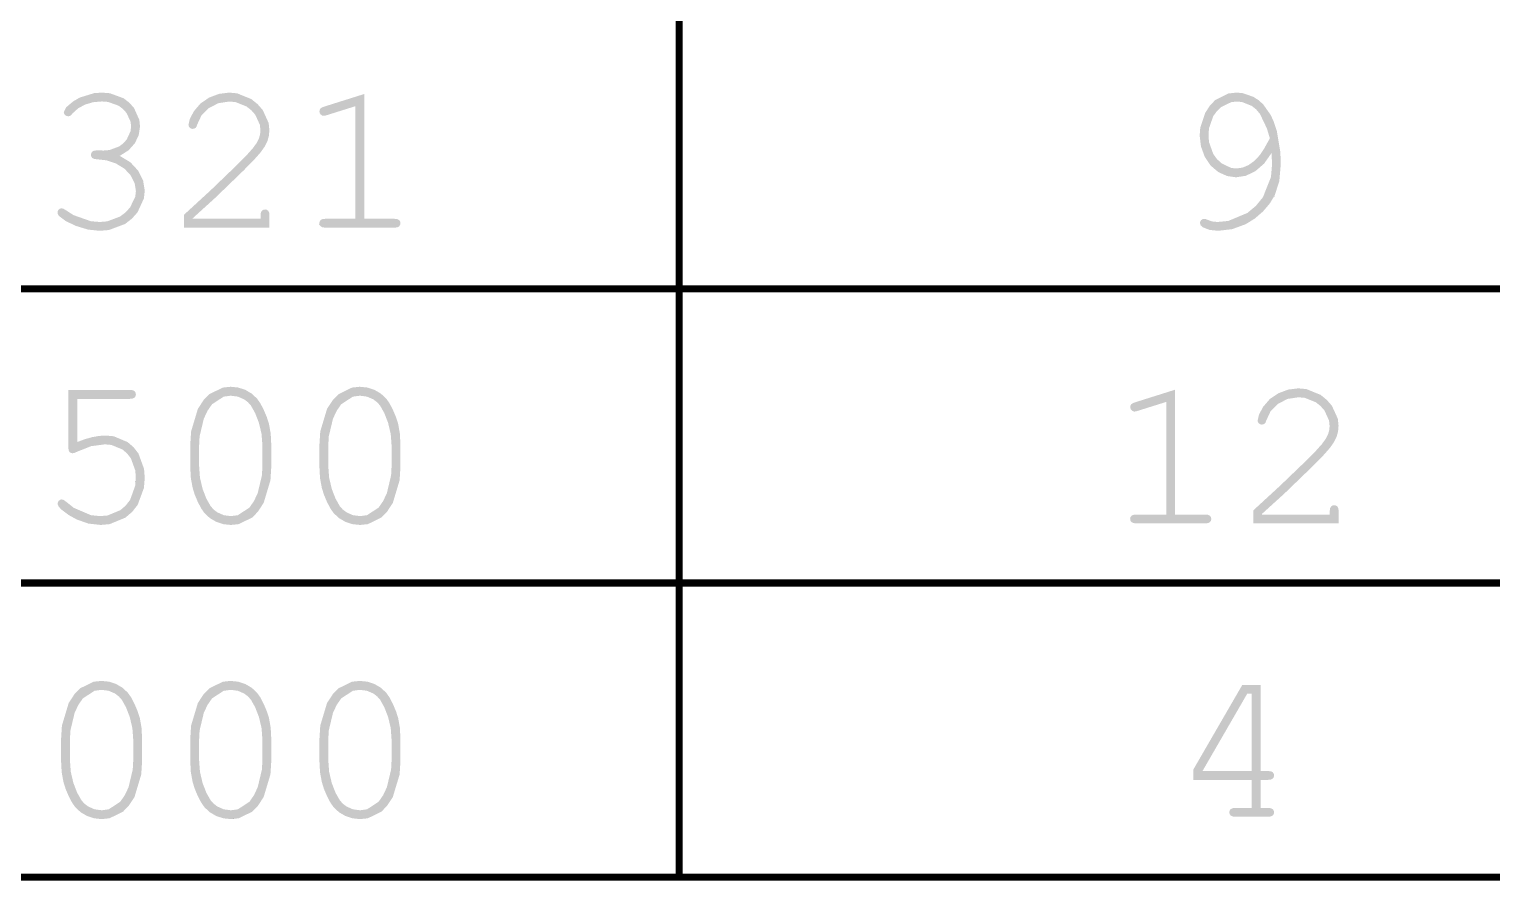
# Model space of a CAD drawing. Extents: x -3 to 268, y -4 to 76.
# Drawn here: x 129.87 to 150.25, y 30.49 to 42.36 of the extents above; entities that cross this region are included whole.
import ezdxf

# ---------------------------------------------------------------- set-up
doc = ezdxf.new("R2010")
doc.units = 0
doc.layers.add('DRILL_SYMBOLS', color=255, linetype='CONTINUOUS')

msp = doc.modelspace()

# ---------------------------------------------------------------- hatches: boundary and pattern name
at = {"layer": 'DRILL_SYMBOLS'}
for points in [[(131.12844, 40.591088), (131.278221, 40.500817), (131.387718, 40.382348), (131.454734, 40.247033), (131.477073, 40.106225), (131.465858, 39.998879), (131.376136, 39.803688), (131.29763, 39.715844), (131.202278, 39.641833), (130.97779, 39.55725), (130.848655, 39.546677), (130.687523, 39.563517), (130.52053, 39.614037), (130.376243, 39.682152), (130.283226, 39.751732), (130.266746, 39.775902), (130.261253, 39.801537), (130.265464, 39.82351), (130.278099, 39.842553), (130.296592, 39.855736), (130.318382, 39.860131), (130.343284, 39.854638), (130.371116, 39.838158), (130.48629, 39.764458), (130.726524, 39.68023), (130.851585, 39.669701), (130.95417, 39.678078), (131.133247, 39.745095), (131.209739, 39.803734), (131.272865, 39.872628), (131.345008, 40.021676), (131.354026, 40.10183), (131.336265, 40.210595), (131.282981, 40.317162), (131.196373, 40.411461), (131.078636, 40.483422), (130.944603, 40.529015), (130.809105, 40.544213), (130.771385, 40.548424), (130.746116, 40.561058), (130.731834, 40.580651), (130.727073, 40.605736), (130.731651, 40.629906), (130.745384, 40.649682), (130.768272, 40.662865), (130.800315, 40.66726), (130.905784, 40.665795), (130.984932, 40.672112), (131.121528, 40.722649), (131.178978, 40.766869), (131.226081, 40.81942), (131.279914, 40.936608), (131.286644, 41.001244), (131.279594, 41.068078), (131.223198, 41.18966), (131.173851, 41.244408), (131.113151, 41.290551), (130.965934, 41.343285), (130.879417, 41.349877), (130.757103, 41.338891), (130.645042, 41.305932), (130.548729, 41.25393), (130.473655, 41.185814), (130.452964, 41.162194), (130.437767, 41.149926), (130.4244, 41.144982), (130.409202, 41.143334), (130.386131, 41.147545), (130.366722, 41.16018), (130.353538, 41.178673), (130.349144, 41.200463), (130.381004, 41.266747), (130.476585, 41.348412), (130.568229, 41.402886), (130.769645, 41.465142), (130.879417, 41.472924), (130.990654, 41.46418), (131.181816, 41.394234), (131.261741, 41.333031), (131.32711, 41.259743), (131.401817, 41.093117), (131.411155, 40.999779), (131.393211, 40.880028), (131.339378, 40.766869), (131.250755, 40.667992)], [(132.146507, 39.713646), (133.091331, 39.713646), (133.091331, 39.761986), (133.095726, 39.799706), (133.108909, 39.824975), (133.129051, 39.839257), (133.154319, 39.844017), (133.178489, 39.839257), (133.198265, 39.824975), (133.211448, 39.799706), (133.215843, 39.761986), (133.215843, 39.5906), (132.02639, 39.5906), (132.02639, 39.77224), (132.396263, 40.112084), (132.755882, 40.457787), (132.895408, 40.598778), (132.982933, 40.696557), (133.034752, 40.768151), (133.067161, 40.83059), (133.08419, 40.888634), (133.089866, 40.947045), (133.081901, 41.023858), (133.01818, 41.16375), (132.962425, 41.22683), (132.895408, 41.280022), (132.7416, 41.340813), (132.654808, 41.348412), (132.50283, 41.325341), (132.369163, 41.256127), (132.266624, 41.152855), (132.20803, 41.027611), (132.198143, 40.998681), (132.186058, 40.982201), (132.167015, 40.971215), (132.145042, 40.967553), (132.122154, 40.971764), (132.103294, 40.984398), (132.09066, 41.002892), (132.086448, 41.024682), (132.105674, 41.107445), (132.163353, 41.215111), (132.254905, 41.322411), (132.375755, 41.404076), (132.512901, 41.455712), (132.653343, 41.472924), (132.764305, 41.462944), (132.962059, 41.38311), (133.048851, 41.313256), (133.121269, 41.230767), (133.204033, 41.049859), (133.214378, 40.951439), (133.20742, 40.869957), (133.186546, 40.795433), (133.149009, 40.721093), (133.092064, 40.64016), (132.998863, 40.534508), (132.852562, 40.38601), (132.459251, 40.006249), (132.146507, 39.722435)], [(134.537132, 41.453881), (134.537132, 39.713646), (134.959007, 39.713646), (134.996727, 39.709435), (135.021995, 39.696801), (135.036277, 39.677208), (135.041038, 39.652123), (135.036277, 39.627953), (135.021995, 39.608178), (134.996727, 39.594994), (134.959007, 39.5906), (133.99221, 39.5906), (133.95449, 39.594994), (133.929222, 39.608178), (133.914939, 39.627953), (133.910179, 39.652123), (133.914939, 39.677208), (133.929222, 39.696801), (133.95449, 39.709435), (133.99221, 39.713646), (134.414085, 39.713646), (134.414085, 41.283959), (134.012718, 41.157982), (133.987449, 41.151391), (133.970237, 41.149193), (133.94918, 41.153771), (133.929954, 41.167504), (133.916221, 41.187462), (133.911644, 41.210717), (133.915306, 41.231957), (133.926292, 41.251732), (133.944236, 41.263817), (133.974632, 41.276635)], [(147.181565, 40.630639), (147.077378, 40.483056), (146.955246, 40.377221), (146.822495, 40.3135), (146.686447, 40.29226), (146.56102, 40.31057), (146.439621, 40.365502), (146.332505, 40.455773), (146.249924, 40.580101), (146.19719, 40.724938), (146.179612, 40.876732), (146.188355, 40.987008), (146.258301, 41.192452), (146.319504, 41.287621), (146.395356, 41.368691), (146.582489, 41.461342), (146.693772, 41.472924), (146.775437, 41.466423), (146.92778, 41.414422), (146.998459, 41.36892), (147.063462, 41.311058), (147.170395, 41.16018), (147.158127, 40.835717), (147.116974, 40.972542), (147.020661, 41.175057), (146.9655, 41.240746), (146.905579, 41.28785), (146.77118, 41.341683), (146.696701, 41.348412), (146.620713, 41.340172), (146.483017, 41.274254), (146.421311, 41.216576), (146.3694, 41.145989), (146.310074, 40.976799), (146.302658, 40.878197), (146.310074, 40.782204), (146.3694, 40.616311), (146.421311, 40.54641), (146.48256, 40.489052), (146.616593, 40.423501), (146.689377, 40.415307), (146.775254, 40.427025), (146.860031, 40.462182), (146.94188, 40.520775), (147.018967, 40.602807), (147.077927, 40.692528), (147.158127, 40.835717), (147.170395, 41.16018), (147.212326, 41.067162), (147.255265, 40.935326), (147.304337, 40.640892), (147.310471, 40.478295), (147.289597, 40.239525), (147.226975, 40.044701), (147.15831, 39.929345), (147.063645, 39.81765), (146.949204, 39.718041), (146.821213, 39.638939), (146.632981, 39.569743), (146.437424, 39.546677), (146.317673, 39.559123), (146.222092, 39.596459), (146.193528, 39.622826), (146.184006, 39.655053), (146.188401, 39.677941), (146.201584, 39.696801), (146.220993, 39.709435), (146.244065, 39.713646), (146.265671, 39.709618), (146.295334, 39.697533), (146.356858, 39.676659), (146.42717, 39.669701), (146.577683, 39.683754), (146.845749, 39.796181), (146.963303, 39.894555), (147.061356, 40.014077), (147.173416, 40.295693), (147.187424, 40.457787), (147.185959, 40.531762)], [(130.536644, 37.204467), (130.536644, 36.602416), (130.642845, 36.64215), (130.744651, 36.670531), (130.841697, 36.68756), (130.933616, 36.693236), (131.044624, 36.683074), (131.23835, 36.601775), (131.321067, 36.530639), (131.38932, 36.442931), (131.467323, 36.229064), (131.477073, 36.102904), (131.466087, 35.963378), (131.378196, 35.726073), (131.301292, 35.628295), (131.207908, 35.548837), (130.988182, 35.458028), (130.861839, 35.446677), (130.690818, 35.466081), (130.52639, 35.524291), (130.417259, 35.585082), (130.318382, 35.659057), (130.276634, 35.703368), (130.262718, 35.739623), (130.267112, 35.763976), (130.280296, 35.784301), (130.299339, 35.798034), (130.321312, 35.802611), (130.346946, 35.796019), (130.374046, 35.776244), (130.487114, 35.685881), (130.72808, 35.58261), (130.85598, 35.569701), (130.958976, 35.578902), (131.136955, 35.652511), (131.211937, 35.716918), (131.27346, 35.796615), (131.343773, 35.992537), (131.352562, 36.108764), (131.344963, 36.207686), (131.284172, 36.375045), (131.23098, 36.44348), (131.166069, 36.498916), (131.011528, 36.56227), (130.921898, 36.570189), (130.730003, 36.544921), (130.538108, 36.469115), (130.498191, 36.451537), (130.47219, 36.445678), (130.448387, 36.450072), (130.42971, 36.463256), (130.417625, 36.484496), (130.413597, 36.51306), (130.413597, 37.328978), (131.271995, 37.328978), (131.309715, 37.324584), (131.334983, 37.3114), (131.349266, 37.291259), (131.354026, 37.26599), (131.349266, 37.24182), (131.334983, 37.222045), (131.309715, 37.208861), (131.271995, 37.204467)], [(133.240745, 36.5614), (133.240745, 36.256713), (133.228935, 36.068572), (133.134452, 35.754363), (133.117698, 36.545287), (133.10543, 36.713561), (133.068626, 36.86975), (133.016441, 37.004699), (132.95803, 37.109252), (132.915916, 37.156859), (132.862815, 37.197142), (132.774192, 37.235595), (132.675315, 37.248412), (132.577629, 37.235228), (132.415763, 37.12976), (132.351585, 37.037475), (132.300315, 36.927611), (132.241722, 36.681517), (132.234398, 36.545287), (132.234398, 36.274291), (132.246666, 36.105834), (132.28347, 35.949096), (132.336021, 35.813598), (132.39553, 35.708861), (132.436546, 35.662352), (132.48928, 35.622435), (132.57827, 35.582885), (132.678245, 35.569701), (132.775291, 35.58293), (132.936424, 35.688765), (133.000511, 35.781371), (133.05178, 35.891555), (133.110374, 36.138015), (133.117698, 36.274291), (133.117698, 36.545287), (133.134452, 35.754363), (133.05178, 35.628295), (132.972953, 35.548837), (132.786186, 35.458028), (132.678245, 35.446677), (132.57296, 35.45748), (132.473899, 35.48989), (132.385093, 35.541692), (132.310569, 35.610717), (132.266075, 35.673705), (132.217552, 35.76599), (132.174156, 35.868529), (132.145042, 35.962279), (132.119773, 36.098876), (132.111351, 36.256713), (132.111351, 36.5614), (132.123161, 36.750182), (132.217643, 37.065123), (132.300315, 37.191283), (132.379142, 37.270751), (132.56591, 37.361571), (132.673851, 37.372924), (132.780052, 37.36212), (132.878929, 37.329711), (132.967186, 37.277892), (133.041526, 37.208861), (133.086937, 37.144774), (133.135276, 37.052123), (133.178489, 36.94995), (133.208519, 36.857299), (133.232689, 36.720336)], [(135.041038, 36.5614), (135.041038, 36.256713), (135.029228, 36.068572), (134.934745, 35.754363), (134.917991, 36.545287), (134.905723, 36.713561), (134.868919, 36.86975), (134.816734, 37.004699), (134.758323, 37.109252), (134.716209, 37.156859), (134.663108, 37.197142), (134.574485, 37.235595), (134.475608, 37.248412), (134.377922, 37.235228), (134.216056, 37.12976), (134.151878, 37.037475), (134.100608, 36.927611), (134.042015, 36.681517), (134.03469, 36.545287), (134.03469, 36.274291), (134.046959, 36.105834), (134.083763, 35.949096), (134.136314, 35.813598), (134.195823, 35.708861), (134.236839, 35.662352), (134.289573, 35.622435), (134.378563, 35.582885), (134.478538, 35.569701), (134.575584, 35.58293), (134.736717, 35.688765), (134.800804, 35.781371), (134.852073, 35.891555), (134.910667, 36.138015), (134.917991, 36.274291), (134.917991, 36.545287), (134.934745, 35.754363), (134.852073, 35.628295), (134.773246, 35.548837), (134.586479, 35.458028), (134.478538, 35.446677), (134.373252, 35.45748), (134.274192, 35.48989), (134.185386, 35.541692), (134.110862, 35.610717), (134.066368, 35.673705), (134.017845, 35.76599), (133.974449, 35.868529), (133.945335, 35.962279), (133.920066, 36.098876), (133.911644, 36.256713), (133.911644, 36.5614), (133.923454, 36.750182), (134.017936, 37.065123), (134.100608, 37.191283), (134.179435, 37.270751), (134.366203, 37.361571), (134.474144, 37.372924), (134.580345, 37.36212), (134.679222, 37.329711), (134.767479, 37.277892), (134.841819, 37.208861), (134.88723, 37.144774), (134.935569, 37.052123), (134.978782, 36.94995), (135.008812, 36.857299), (135.032981, 36.720336)], [(145.83757, 37.331908), (145.83757, 35.591673), (146.259445, 35.591673), (146.297165, 35.587462), (146.322433, 35.574828), (146.336716, 35.555235), (146.341476, 35.53015), (146.336716, 35.50598), (146.322433, 35.486205), (146.297165, 35.473021), (146.259445, 35.468627), (145.292648, 35.468627), (145.254928, 35.473021), (145.22966, 35.486205), (145.215378, 35.50598), (145.210617, 35.53015), (145.215378, 35.555235), (145.22966, 35.574828), (145.254928, 35.587462), (145.292648, 35.591673), (145.714523, 35.591673), (145.714523, 37.161986), (145.313156, 37.036009), (145.287887, 37.029418), (145.270675, 37.02722), (145.249618, 37.031798), (145.230392, 37.045531), (145.216659, 37.065489), (145.212082, 37.088744), (145.215744, 37.109984), (145.22673, 37.129759), (145.244674, 37.141844), (145.27507, 37.154662)], [(147.047531, 35.591673), (147.992355, 35.591673), (147.992355, 35.640013), (147.99675, 35.677733), (148.009933, 35.703002), (148.030075, 35.717284), (148.055343, 35.722044), (148.079513, 35.717284), (148.099289, 35.703002), (148.112472, 35.677733), (148.116867, 35.640013), (148.116867, 35.468627), (146.927414, 35.468627), (146.927414, 35.650267), (147.297287, 35.990111), (147.656906, 36.335814), (147.796432, 36.476805), (147.883957, 36.574584), (147.935776, 36.646178), (147.968185, 36.708617), (147.985214, 36.766661), (147.99089, 36.825072), (147.982925, 36.901885), (147.919205, 37.041777), (147.863449, 37.104857), (147.796432, 37.158049), (147.642624, 37.21884), (147.555832, 37.226439), (147.403854, 37.203368), (147.270187, 37.134154), (147.167648, 37.030882), (147.109054, 36.905638), (147.099167, 36.876708), (147.087082, 36.860228), (147.068039, 36.849242), (147.046066, 36.84558), (147.023178, 36.849791), (147.004318, 36.862425), (146.991684, 36.880919), (146.987472, 36.902709), (147.006698, 36.985472), (147.064377, 37.093138), (147.155929, 37.200438), (147.276779, 37.282103), (147.413925, 37.333739), (147.554367, 37.350951), (147.665329, 37.340971), (147.863083, 37.261137), (147.949875, 37.191283), (148.022293, 37.108794), (148.105057, 36.927886), (148.115402, 36.829466), (148.108444, 36.747984), (148.08757, 36.67346), (148.050033, 36.59912), (147.993088, 36.518187), (147.899887, 36.412535), (147.753586, 36.264037), (147.360275, 35.884276), (147.047531, 35.600462)], [(131.440452, 32.4614), (131.440452, 32.156713), (131.428642, 31.968572), (131.334159, 31.654363), (131.317405, 32.445287), (131.305137, 32.613561), (131.268333, 32.76975), (131.216148, 32.904699), (131.157737, 33.009252), (131.115623, 33.056859), (131.062523, 33.097142), (130.973899, 33.135595), (130.875023, 33.148412), (130.777336, 33.135228), (130.61547, 33.02976), (130.551292, 32.937475), (130.500023, 32.827611), (130.441429, 32.581517), (130.434105, 32.445287), (130.434105, 32.174291), (130.446373, 32.005834), (130.483177, 31.849096), (130.535728, 31.713598), (130.595237, 31.608861), (130.636253, 31.562352), (130.688987, 31.522435), (130.777977, 31.482885), (130.877952, 31.469701), (130.974998, 31.48293), (131.136131, 31.588765), (131.200218, 31.681371), (131.251487, 31.791555), (131.310081, 32.038015), (131.317405, 32.174291), (131.317405, 32.445287), (131.334159, 31.654363), (131.251487, 31.528295), (131.17266, 31.448837), (130.985893, 31.358028), (130.877952, 31.346677), (130.772667, 31.35748), (130.673606, 31.38989), (130.5848, 31.441692), (130.510276, 31.510717), (130.465782, 31.573705), (130.417259, 31.66599), (130.373863, 31.768529), (130.344749, 31.862279), (130.319481, 31.998876), (130.311058, 32.156713), (130.311058, 32.4614), (130.322868, 32.650182), (130.41735, 32.965123), (130.500023, 33.091283), (130.578849, 33.170751), (130.765617, 33.261571), (130.873558, 33.272924), (130.979759, 33.26212), (131.078636, 33.229711), (131.166893, 33.177892), (131.241233, 33.108861), (131.286644, 33.044774), (131.334983, 32.952123), (131.378196, 32.84995), (131.408226, 32.757299), (131.432396, 32.620336)], [(133.240745, 32.4614), (133.240745, 32.156713), (133.228935, 31.968572), (133.134452, 31.654363), (133.117698, 32.445287), (133.10543, 32.613561), (133.068626, 32.76975), (133.016441, 32.904699), (132.95803, 33.009252), (132.915916, 33.056859), (132.862815, 33.097142), (132.774192, 33.135595), (132.675315, 33.148412), (132.577629, 33.135228), (132.415763, 33.02976), (132.351585, 32.937475), (132.300315, 32.827611), (132.241722, 32.581517), (132.234398, 32.445287), (132.234398, 32.174291), (132.246666, 32.005834), (132.28347, 31.849096), (132.336021, 31.713598), (132.39553, 31.608861), (132.436546, 31.562352), (132.48928, 31.522435), (132.57827, 31.482885), (132.678245, 31.469701), (132.775291, 31.48293), (132.936424, 31.588765), (133.000511, 31.681371), (133.05178, 31.791555), (133.110374, 32.038015), (133.117698, 32.174291), (133.117698, 32.445287), (133.134452, 31.654363), (133.05178, 31.528295), (132.972953, 31.448837), (132.786186, 31.358028), (132.678245, 31.346677), (132.57296, 31.35748), (132.473899, 31.38989), (132.385093, 31.441692), (132.310569, 31.510717), (132.266075, 31.573705), (132.217552, 31.66599), (132.174156, 31.768529), (132.145042, 31.862279), (132.119773, 31.998876), (132.111351, 32.156713), (132.111351, 32.4614), (132.123161, 32.650182), (132.217643, 32.965123), (132.300315, 33.091283), (132.379142, 33.170751), (132.56591, 33.261571), (132.673851, 33.272924), (132.780052, 33.26212), (132.878929, 33.229711), (132.967186, 33.177892), (133.041526, 33.108861), (133.086937, 33.044774), (133.135276, 32.952123), (133.178489, 32.84995), (133.208519, 32.757299), (133.232689, 32.620336)], [(135.041038, 32.4614), (135.041038, 32.156713), (135.029228, 31.968572), (134.934745, 31.654363), (134.917991, 32.445287), (134.905723, 32.613561), (134.868919, 32.76975), (134.816734, 32.904699), (134.758323, 33.009252), (134.716209, 33.056859), (134.663108, 33.097142), (134.574485, 33.135595), (134.475608, 33.148412), (134.377922, 33.135228), (134.216056, 33.02976), (134.151878, 32.937475), (134.100608, 32.827611), (134.042015, 32.581517), (134.03469, 32.445287), (134.03469, 32.174291), (134.046959, 32.005834), (134.083763, 31.849096), (134.136314, 31.713598), (134.195823, 31.608861), (134.236839, 31.562352), (134.289573, 31.522435), (134.378563, 31.482885), (134.478538, 31.469701), (134.575584, 31.48293), (134.736717, 31.588765), (134.800804, 31.681371), (134.852073, 31.791555), (134.910667, 32.038015), (134.917991, 32.174291), (134.917991, 32.445287), (134.934745, 31.654363), (134.852073, 31.528295), (134.773246, 31.448837), (134.586479, 31.358028), (134.478538, 31.346677), (134.373252, 31.35748), (134.274192, 31.38989), (134.185386, 31.441692), (134.110862, 31.510717), (134.066368, 31.573705), (134.017845, 31.66599), (133.974449, 31.768529), (133.945335, 31.862279), (133.920066, 31.998876), (133.911644, 32.156713), (133.911644, 32.4614), (133.923454, 32.650182), (134.017936, 32.965123), (134.100608, 33.091283), (134.179435, 33.170751), (134.366203, 33.261571), (134.474144, 33.272924), (134.580345, 33.26212), (134.679222, 33.229711), (134.767479, 33.177892), (134.841819, 33.108861), (134.88723, 33.044774), (134.935569, 32.952123), (134.978782, 32.84995), (135.008812, 32.757299), (135.032981, 32.620336)], [(146.906174, 31.893773), (146.906174, 33.09348), (146.841721, 33.09348), (146.219162, 32.01682), (146.906174, 32.01682), (146.906174, 31.893773), (146.090256, 31.893773), (146.090256, 32.035863), (146.774338, 33.217991), (147.030686, 33.217991), (147.030686, 32.01682), (147.133225, 32.01682), (147.172043, 32.012608), (147.197678, 31.999974), (147.21196, 31.980382), (147.216721, 31.955296), (147.21196, 31.931126), (147.197678, 31.911351), (147.172043, 31.898167), (147.133225, 31.893773), (147.030686, 31.893773), (147.030686, 31.502659), (147.133225, 31.502659), (147.172043, 31.498448), (147.197678, 31.485814), (147.21196, 31.466221), (147.216721, 31.441136), (147.21196, 31.416966), (147.197678, 31.397191), (147.172043, 31.384007), (147.133225, 31.379613), (146.676194, 31.379613), (146.637375, 31.384007), (146.61174, 31.397191), (146.597458, 31.416966), (146.592697, 31.441136), (146.597458, 31.466221), (146.61174, 31.485814), (146.637375, 31.498448), (146.676194, 31.502659), (146.906174, 31.502659)]]:
    msp.add_hatch(color=7, dxfattribs=at).paths.add_polyline_path(points)

# ---------------------------------------------------------------- linework, layer by layer
at = {"layer": 'DRILL_SYMBOLS', "color": 7}
for points, const_width in [([(138.925755, 67.437377), (138.925755, 30.537377)], 0.1), ([(131.12844, 40.591088), (131.278221, 40.500817), (131.387718, 40.382348), (131.454734, 40.247033), (131.477073, 40.106225), (131.465858, 39.998879), (131.376136, 39.803688), (131.29763, 39.715844), (131.202278, 39.641833), (130.97779, 39.55725), (130.848655, 39.546677), (130.687523, 39.563517), (130.52053, 39.614037), (130.376243, 39.682152), (130.283226, 39.751732), (130.266746, 39.775902), (130.261253, 39.801537), (130.265464, 39.82351), (130.278099, 39.842553), (130.296592, 39.855736), (130.318382, 39.860131), (130.343284, 39.854638), (130.371116, 39.838158), (130.48629, 39.764458), (130.726524, 39.68023), (130.851585, 39.669701), (130.95417, 39.678078), (131.133247, 39.745095), (131.209739, 39.803734), (131.272865, 39.872628), (131.345008, 40.021676), (131.354026, 40.10183), (131.336265, 40.210595), (131.282981, 40.317162), (131.196373, 40.411461), (131.078636, 40.483422), (130.944603, 40.529015), (130.809105, 40.544213), (130.771385, 40.548424), (130.746116, 40.561058), (130.731834, 40.580651), (130.727073, 40.605736), (130.731651, 40.629906), (130.745384, 40.649682), (130.768272, 40.662865), (130.800315, 40.66726), (130.905784, 40.665795), (130.984932, 40.672112), (131.121528, 40.722649), (131.178978, 40.766869), (131.226081, 40.81942), (131.279914, 40.936608), (131.286644, 41.001244), (131.279594, 41.068078), (131.223198, 41.18966), (131.173851, 41.244408), (131.113151, 41.290551), (130.965934, 41.343285), (130.879417, 41.349877), (130.757103, 41.338891), (130.645042, 41.305932), (130.548729, 41.25393), (130.473655, 41.185814), (130.452964, 41.162194), (130.437767, 41.149926), (130.4244, 41.144982), (130.409202, 41.143334), (130.386131, 41.147545), (130.366722, 41.16018), (130.353538, 41.178673), (130.349144, 41.200463), (130.381004, 41.266747), (130.476585, 41.348412), (130.568229, 41.402886), (130.769645, 41.465142), (130.879417, 41.472924), (130.990654, 41.46418), (131.181816, 41.394234), (131.261741, 41.333031), (131.32711, 41.259743), (131.401817, 41.093117), (131.411155, 40.999779), (131.393211, 40.880028), (131.339378, 40.766869), (131.250755, 40.667992), (131.12844, 40.591088)], 0.000001), ([(132.146507, 39.713646), (133.091331, 39.713646), (133.091331, 39.761986), (133.095726, 39.799706), (133.108909, 39.824975), (133.129051, 39.839257), (133.154319, 39.844017), (133.178489, 39.839257), (133.198265, 39.824975), (133.211448, 39.799706), (133.215843, 39.761986), (133.215843, 39.5906), (132.02639, 39.5906), (132.02639, 39.77224), (132.396263, 40.112084), (132.755882, 40.457787), (132.895408, 40.598778), (132.982933, 40.696557), (133.034752, 40.768151), (133.067161, 40.83059), (133.08419, 40.888634), (133.089866, 40.947045), (133.081901, 41.023858), (133.01818, 41.16375), (132.962425, 41.22683), (132.895408, 41.280022), (132.7416, 41.340813), (132.654808, 41.348412), (132.50283, 41.325341), (132.369163, 41.256127), (132.266624, 41.152855), (132.20803, 41.027611), (132.198143, 40.998681), (132.186058, 40.982201), (132.167015, 40.971215), (132.145042, 40.967553), (132.122154, 40.971764), (132.103294, 40.984398), (132.09066, 41.002892), (132.086448, 41.024682), (132.105674, 41.107445), (132.163353, 41.215111), (132.254905, 41.322411), (132.375755, 41.404076), (132.512901, 41.455712), (132.653343, 41.472924), (132.764305, 41.462944), (132.962059, 41.38311), (133.048851, 41.313256), (133.121269, 41.230767), (133.204033, 41.049859), (133.214378, 40.951439), (133.20742, 40.869957), (133.186546, 40.795433), (133.149009, 40.721093), (133.092064, 40.64016), (132.998863, 40.534508), (132.852562, 40.38601), (132.459251, 40.006249), (132.146507, 39.722435), (132.146507, 39.713646)], 0.000001), ([(134.537132, 41.453881), (134.537132, 39.713646), (134.959007, 39.713646), (134.996727, 39.709435), (135.021995, 39.696801), (135.036277, 39.677208), (135.041038, 39.652123), (135.036277, 39.627953), (135.021995, 39.608178), (134.996727, 39.594994), (134.959007, 39.5906), (133.99221, 39.5906), (133.95449, 39.594994), (133.929222, 39.608178), (133.914939, 39.627953), (133.910179, 39.652123), (133.914939, 39.677208), (133.929222, 39.696801), (133.95449, 39.709435), (133.99221, 39.713646), (134.414085, 39.713646), (134.414085, 41.283959), (134.012718, 41.157982), (133.987449, 41.151391), (133.970237, 41.149193), (133.94918, 41.153771), (133.929954, 41.167504), (133.916221, 41.187462), (133.911644, 41.210717), (133.915306, 41.231957), (133.926292, 41.251732), (133.944236, 41.263817), (133.974632, 41.276635), (134.537132, 41.453881)], 0.000001), ([(147.181565, 40.630639), (147.077378, 40.483056), (146.955246, 40.377221), (146.822495, 40.3135), (146.686447, 40.29226), (146.56102, 40.31057), (146.439621, 40.365502), (146.332505, 40.455773), (146.249924, 40.580101), (146.19719, 40.724938), (146.179612, 40.876732), (146.188355, 40.987008), (146.258301, 41.192452), (146.319504, 41.287621), (146.395356, 41.368691), (146.582489, 41.461342), (146.693772, 41.472924), (146.775437, 41.466423), (146.92778, 41.414422), (146.998459, 41.36892), (147.063462, 41.311058), (147.170395, 41.16018), (147.158127, 40.835717), (147.116974, 40.972542), (147.020661, 41.175057), (146.9655, 41.240746), (146.905579, 41.28785), (146.77118, 41.341683), (146.696701, 41.348412), (146.620713, 41.340172), (146.483017, 41.274254), (146.421311, 41.216576), (146.3694, 41.145989), (146.310074, 40.976799), (146.302658, 40.878197), (146.310074, 40.782204), (146.3694, 40.616311), (146.421311, 40.54641), (146.48256, 40.489052), (146.616593, 40.423501), (146.689377, 40.415307), (146.775254, 40.427025), (146.860031, 40.462182), (146.94188, 40.520775), (147.018967, 40.602807), (147.077927, 40.692528), (147.158127, 40.835717), (147.170395, 41.16018), (147.212326, 41.067162), (147.255265, 40.935326), (147.304337, 40.640892), (147.310471, 40.478295), (147.289597, 40.239525), (147.226975, 40.044701), (147.15831, 39.929345), (147.063645, 39.81765), (146.949204, 39.718041), (146.821213, 39.638939), (146.632981, 39.569743), (146.437424, 39.546677), (146.317673, 39.559123), (146.222092, 39.596459), (146.193528, 39.622826), (146.184006, 39.655053), (146.188401, 39.677941), (146.201584, 39.696801), (146.220993, 39.709435), (146.244065, 39.713646), (146.265671, 39.709618), (146.295334, 39.697533), (146.356858, 39.676659), (146.42717, 39.669701), (146.577683, 39.683754), (146.845749, 39.796181), (146.963303, 39.894555), (147.061356, 40.014077), (147.173416, 40.295693), (147.187424, 40.457787), (147.185959, 40.531762), (147.181565, 40.630639)], 0.000001), ([(110.923999, 38.737377), (267.529853, 38.737377)], 0.1), ([(130.536644, 37.204467), (130.536644, 36.602416), (130.642845, 36.64215), (130.744651, 36.670531), (130.841697, 36.68756), (130.933616, 36.693236), (131.044624, 36.683074), (131.23835, 36.601775), (131.321067, 36.530639), (131.38932, 36.442931), (131.467323, 36.229064), (131.477073, 36.102904), (131.466087, 35.963378), (131.378196, 35.726073), (131.301292, 35.628295), (131.207908, 35.548837), (130.988182, 35.458028), (130.861839, 35.446677), (130.690818, 35.466081), (130.52639, 35.524291), (130.417259, 35.585082), (130.318382, 35.659057), (130.276634, 35.703368), (130.262718, 35.739623), (130.267112, 35.763976), (130.280296, 35.784301), (130.299339, 35.798034), (130.321312, 35.802611), (130.346946, 35.796019), (130.374046, 35.776244), (130.487114, 35.685881), (130.72808, 35.58261), (130.85598, 35.569701), (130.958976, 35.578902), (131.136955, 35.652511), (131.211937, 35.716918), (131.27346, 35.796615), (131.343773, 35.992537), (131.352562, 36.108764), (131.344963, 36.207686), (131.284172, 36.375045), (131.23098, 36.44348), (131.166069, 36.498916), (131.011528, 36.56227), (130.921898, 36.570189), (130.730003, 36.544921), (130.538108, 36.469115), (130.498191, 36.451537), (130.47219, 36.445678), (130.448387, 36.450072), (130.42971, 36.463256), (130.417625, 36.484496), (130.413597, 36.51306), (130.413597, 37.328978), (131.271995, 37.328978), (131.309715, 37.324584), (131.334983, 37.3114), (131.349266, 37.291259), (131.354026, 37.26599), (131.349266, 37.24182), (131.334983, 37.222045), (131.309715, 37.208861), (131.271995, 37.204467), (130.536644, 37.204467)], 0.000001), ([(133.240745, 36.5614), (133.240745, 36.256713), (133.228935, 36.068572), (133.134452, 35.754363), (133.117698, 36.545287), (133.10543, 36.713561), (133.068626, 36.86975), (133.016441, 37.004699), (132.95803, 37.109252), (132.915916, 37.156859), (132.862815, 37.197142), (132.774192, 37.235595), (132.675315, 37.248412), (132.577629, 37.235228), (132.415763, 37.12976), (132.351585, 37.037475), (132.300315, 36.927611), (132.241722, 36.681517), (132.234398, 36.545287), (132.234398, 36.274291), (132.246666, 36.105834), (132.28347, 35.949096), (132.336021, 35.813598), (132.39553, 35.708861), (132.436546, 35.662352), (132.48928, 35.622435), (132.57827, 35.582885), (132.678245, 35.569701), (132.775291, 35.58293), (132.936424, 35.688765), (133.000511, 35.781371), (133.05178, 35.891555), (133.110374, 36.138015), (133.117698, 36.274291), (133.117698, 36.545287), (133.134452, 35.754363), (133.05178, 35.628295), (132.972953, 35.548837), (132.786186, 35.458028), (132.678245, 35.446677), (132.57296, 35.45748), (132.473899, 35.48989), (132.385093, 35.541692), (132.310569, 35.610717), (132.266075, 35.673705), (132.217552, 35.76599), (132.174156, 35.868529), (132.145042, 35.962279), (132.119773, 36.098876), (132.111351, 36.256713), (132.111351, 36.5614), (132.123161, 36.750182), (132.217643, 37.065123), (132.300315, 37.191283), (132.379142, 37.270751), (132.56591, 37.361571), (132.673851, 37.372924), (132.780052, 37.36212), (132.878929, 37.329711), (132.967186, 37.277892), (133.041526, 37.208861), (133.086937, 37.144774), (133.135276, 37.052123), (133.178489, 36.94995), (133.208519, 36.857299), (133.232689, 36.720336), (133.240745, 36.5614)], 0.000001), ([(135.041038, 36.5614), (135.041038, 36.256713), (135.029228, 36.068572), (134.934745, 35.754363), (134.917991, 36.545287), (134.905723, 36.713561), (134.868919, 36.86975), (134.816734, 37.004699), (134.758323, 37.109252), (134.716209, 37.156859), (134.663108, 37.197142), (134.574485, 37.235595), (134.475608, 37.248412), (134.377922, 37.235228), (134.216056, 37.12976), (134.151878, 37.037475), (134.100608, 36.927611), (134.042015, 36.681517), (134.03469, 36.545287), (134.03469, 36.274291), (134.046959, 36.105834), (134.083763, 35.949096), (134.136314, 35.813598), (134.195823, 35.708861), (134.236839, 35.662352), (134.289573, 35.622435), (134.378563, 35.582885), (134.478538, 35.569701), (134.575584, 35.58293), (134.736717, 35.688765), (134.800804, 35.781371), (134.852073, 35.891555), (134.910667, 36.138015), (134.917991, 36.274291), (134.917991, 36.545287), (134.934745, 35.754363), (134.852073, 35.628295), (134.773246, 35.548837), (134.586479, 35.458028), (134.478538, 35.446677), (134.373252, 35.45748), (134.274192, 35.48989), (134.185386, 35.541692), (134.110862, 35.610717), (134.066368, 35.673705), (134.017845, 35.76599), (133.974449, 35.868529), (133.945335, 35.962279), (133.920066, 36.098876), (133.911644, 36.256713), (133.911644, 36.5614), (133.923454, 36.750182), (134.017936, 37.065123), (134.100608, 37.191283), (134.179435, 37.270751), (134.366203, 37.361571), (134.474144, 37.372924), (134.580345, 37.36212), (134.679222, 37.329711), (134.767479, 37.277892), (134.841819, 37.208861), (134.88723, 37.144774), (134.935569, 37.052123), (134.978782, 36.94995), (135.008812, 36.857299), (135.032981, 36.720336), (135.041038, 36.5614)], 0.000001), ([(145.83757, 37.331908), (145.83757, 35.591673), (146.259445, 35.591673), (146.297165, 35.587462), (146.322433, 35.574828), (146.336716, 35.555235), (146.341476, 35.53015), (146.336716, 35.50598), (146.322433, 35.486205), (146.297165, 35.473021), (146.259445, 35.468627), (145.292648, 35.468627), (145.254928, 35.473021), (145.22966, 35.486205), (145.215378, 35.50598), (145.210617, 35.53015), (145.215378, 35.555235), (145.22966, 35.574828), (145.254928, 35.587462), (145.292648, 35.591673), (145.714523, 35.591673), (145.714523, 37.161986), (145.313156, 37.036009), (145.287887, 37.029418), (145.270675, 37.02722), (145.249618, 37.031798), (145.230392, 37.045531), (145.216659, 37.065489), (145.212082, 37.088744), (145.215744, 37.109984), (145.22673, 37.129759), (145.244674, 37.141844), (145.27507, 37.154662), (145.83757, 37.331908)], 0.000001), ([(147.047531, 35.591673), (147.992355, 35.591673), (147.992355, 35.640013), (147.99675, 35.677733), (148.009933, 35.703002), (148.030075, 35.717284), (148.055343, 35.722044), (148.079513, 35.717284), (148.099289, 35.703002), (148.112472, 35.677733), (148.116867, 35.640013), (148.116867, 35.468627), (146.927414, 35.468627), (146.927414, 35.650267), (147.297287, 35.990111), (147.656906, 36.335814), (147.796432, 36.476805), (147.883957, 36.574584), (147.935776, 36.646178), (147.968185, 36.708617), (147.985214, 36.766661), (147.99089, 36.825072), (147.982925, 36.901885), (147.919205, 37.041777), (147.863449, 37.104857), (147.796432, 37.158049), (147.642624, 37.21884), (147.555832, 37.226439), (147.403854, 37.203368), (147.270187, 37.134154), (147.167648, 37.030882), (147.109054, 36.905638), (147.099167, 36.876708), (147.087082, 36.860228), (147.068039, 36.849242), (147.046066, 36.84558), (147.023178, 36.849791), (147.004318, 36.862425), (146.991684, 36.880919), (146.987472, 36.902709), (147.006698, 36.985472), (147.064377, 37.093138), (147.155929, 37.200438), (147.276779, 37.282103), (147.413925, 37.333739), (147.554367, 37.350951), (147.665329, 37.340971), (147.863083, 37.261137), (147.949875, 37.191283), (148.022293, 37.108794), (148.105057, 36.927886), (148.115402, 36.829466), (148.108444, 36.747984), (148.08757, 36.67346), (148.050033, 36.59912), (147.993088, 36.518187), (147.899887, 36.412535), (147.753586, 36.264037), (147.360275, 35.884276), (147.047531, 35.600462), (147.047531, 35.591673)], 0.000001), ([(110.923999, 34.637377), (267.529853, 34.637377)], 0.1), ([(131.440452, 32.4614), (131.440452, 32.156713), (131.428642, 31.968572), (131.334159, 31.654363), (131.317405, 32.445287), (131.305137, 32.613561), (131.268333, 32.76975), (131.216148, 32.904699), (131.157737, 33.009252), (131.115623, 33.056859), (131.062523, 33.097142), (130.973899, 33.135595), (130.875023, 33.148412), (130.777336, 33.135228), (130.61547, 33.02976), (130.551292, 32.937475), (130.500023, 32.827611), (130.441429, 32.581517), (130.434105, 32.445287), (130.434105, 32.174291), (130.446373, 32.005834), (130.483177, 31.849096), (130.535728, 31.713598), (130.595237, 31.608861), (130.636253, 31.562352), (130.688987, 31.522435), (130.777977, 31.482885), (130.877952, 31.469701), (130.974998, 31.48293), (131.136131, 31.588765), (131.200218, 31.681371), (131.251487, 31.791555), (131.310081, 32.038015), (131.317405, 32.174291), (131.317405, 32.445287), (131.334159, 31.654363), (131.251487, 31.528295), (131.17266, 31.448837), (130.985893, 31.358028), (130.877952, 31.346677), (130.772667, 31.35748), (130.673606, 31.38989), (130.5848, 31.441692), (130.510276, 31.510717), (130.465782, 31.573705), (130.417259, 31.66599), (130.373863, 31.768529), (130.344749, 31.862279), (130.319481, 31.998876), (130.311058, 32.156713), (130.311058, 32.4614), (130.322868, 32.650182), (130.41735, 32.965123), (130.500023, 33.091283), (130.578849, 33.170751), (130.765617, 33.261571), (130.873558, 33.272924), (130.979759, 33.26212), (131.078636, 33.229711), (131.166893, 33.177892), (131.241233, 33.108861), (131.286644, 33.044774), (131.334983, 32.952123), (131.378196, 32.84995), (131.408226, 32.757299), (131.432396, 32.620336), (131.440452, 32.4614)], 0.000001), ([(133.240745, 32.4614), (133.240745, 32.156713), (133.228935, 31.968572), (133.134452, 31.654363), (133.117698, 32.445287), (133.10543, 32.613561), (133.068626, 32.76975), (133.016441, 32.904699), (132.95803, 33.009252), (132.915916, 33.056859), (132.862815, 33.097142), (132.774192, 33.135595), (132.675315, 33.148412), (132.577629, 33.135228), (132.415763, 33.02976), (132.351585, 32.937475), (132.300315, 32.827611), (132.241722, 32.581517), (132.234398, 32.445287), (132.234398, 32.174291), (132.246666, 32.005834), (132.28347, 31.849096), (132.336021, 31.713598), (132.39553, 31.608861), (132.436546, 31.562352), (132.48928, 31.522435), (132.57827, 31.482885), (132.678245, 31.469701), (132.775291, 31.48293), (132.936424, 31.588765), (133.000511, 31.681371), (133.05178, 31.791555), (133.110374, 32.038015), (133.117698, 32.174291), (133.117698, 32.445287), (133.134452, 31.654363), (133.05178, 31.528295), (132.972953, 31.448837), (132.786186, 31.358028), (132.678245, 31.346677), (132.57296, 31.35748), (132.473899, 31.38989), (132.385093, 31.441692), (132.310569, 31.510717), (132.266075, 31.573705), (132.217552, 31.66599), (132.174156, 31.768529), (132.145042, 31.862279), (132.119773, 31.998876), (132.111351, 32.156713), (132.111351, 32.4614), (132.123161, 32.650182), (132.217643, 32.965123), (132.300315, 33.091283), (132.379142, 33.170751), (132.56591, 33.261571), (132.673851, 33.272924), (132.780052, 33.26212), (132.878929, 33.229711), (132.967186, 33.177892), (133.041526, 33.108861), (133.086937, 33.044774), (133.135276, 32.952123), (133.178489, 32.84995), (133.208519, 32.757299), (133.232689, 32.620336), (133.240745, 32.4614)], 0.000001), ([(135.041038, 32.4614), (135.041038, 32.156713), (135.029228, 31.968572), (134.934745, 31.654363), (134.917991, 32.445287), (134.905723, 32.613561), (134.868919, 32.76975), (134.816734, 32.904699), (134.758323, 33.009252), (134.716209, 33.056859), (134.663108, 33.097142), (134.574485, 33.135595), (134.475608, 33.148412), (134.377922, 33.135228), (134.216056, 33.02976), (134.151878, 32.937475), (134.100608, 32.827611), (134.042015, 32.581517), (134.03469, 32.445287), (134.03469, 32.174291), (134.046959, 32.005834), (134.083763, 31.849096), (134.136314, 31.713598), (134.195823, 31.608861), (134.236839, 31.562352), (134.289573, 31.522435), (134.378563, 31.482885), (134.478538, 31.469701), (134.575584, 31.48293), (134.736717, 31.588765), (134.800804, 31.681371), (134.852073, 31.791555), (134.910667, 32.038015), (134.917991, 32.174291), (134.917991, 32.445287), (134.934745, 31.654363), (134.852073, 31.528295), (134.773246, 31.448837), (134.586479, 31.358028), (134.478538, 31.346677), (134.373252, 31.35748), (134.274192, 31.38989), (134.185386, 31.441692), (134.110862, 31.510717), (134.066368, 31.573705), (134.017845, 31.66599), (133.974449, 31.768529), (133.945335, 31.862279), (133.920066, 31.998876), (133.911644, 32.156713), (133.911644, 32.4614), (133.923454, 32.650182), (134.017936, 32.965123), (134.100608, 33.091283), (134.179435, 33.170751), (134.366203, 33.261571), (134.474144, 33.272924), (134.580345, 33.26212), (134.679222, 33.229711), (134.767479, 33.177892), (134.841819, 33.108861), (134.88723, 33.044774), (134.935569, 32.952123), (134.978782, 32.84995), (135.008812, 32.757299), (135.032981, 32.620336), (135.041038, 32.4614)], 0.000001), ([(146.906174, 31.893773), (146.906174, 33.09348), (146.841721, 33.09348), (146.219162, 32.01682), (146.906174, 32.01682), (146.906174, 31.893773), (146.090256, 31.893773), (146.090256, 32.035863), (146.774338, 33.217991), (147.030686, 33.217991), (147.030686, 32.01682), (147.133225, 32.01682), (147.172043, 32.012608), (147.197678, 31.999974), (147.21196, 31.980382), (147.216721, 31.955296), (147.21196, 31.931126), (147.197678, 31.911351), (147.172043, 31.898167), (147.133225, 31.893773), (147.030686, 31.893773), (147.030686, 31.502659), (147.133225, 31.502659), (147.172043, 31.498448), (147.197678, 31.485814), (147.21196, 31.466221), (147.216721, 31.441136), (147.21196, 31.416966), (147.197678, 31.397191), (147.172043, 31.384007), (147.133225, 31.379613), (146.676194, 31.379613), (146.637375, 31.384007), (146.61174, 31.397191), (146.597458, 31.416966), (146.592697, 31.441136), (146.597458, 31.466221), (146.61174, 31.485814), (146.637375, 31.498448), (146.676194, 31.502659), (146.906174, 31.502659), (146.906174, 31.893773)], 0.000001), ([(110.923999, 30.537377), (267.529853, 30.537377)], 0.1)]:
    msp.add_lwpolyline(points, dxfattribs=dict(at, const_width=const_width))

doc.saveas('drawing.dxf')
